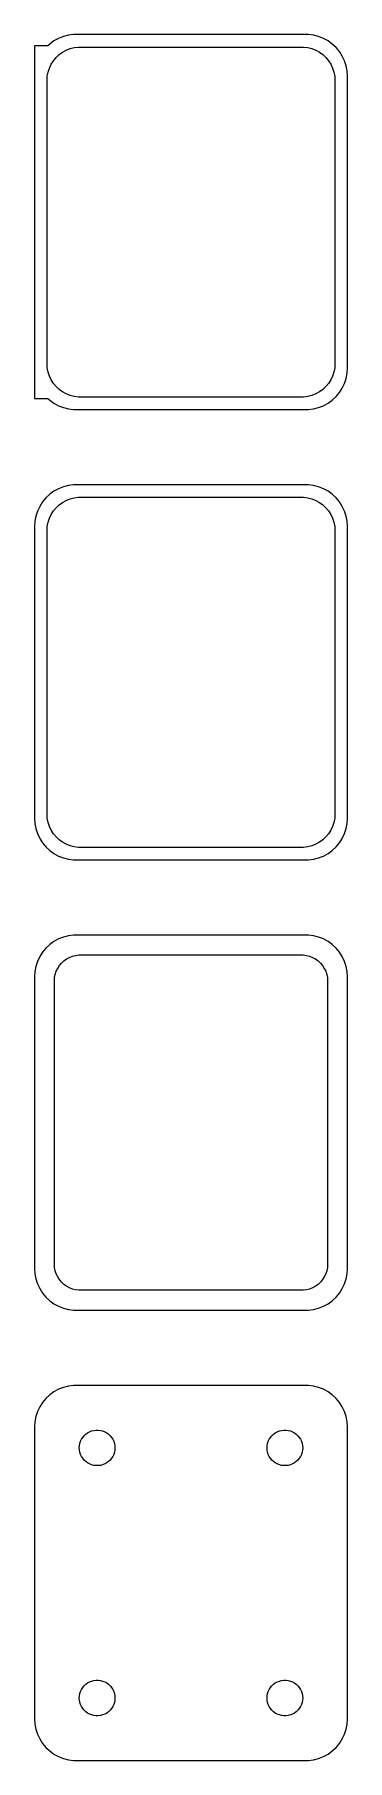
# Model space of a CAD drawing. Header units: metres. Extents: x -19 to 19, y 194 to 400.
import ezdxf

# ---------------------------------------------------------------- set-up
doc = ezdxf.new("R2010")
doc.units = ezdxf.units.M

msp = doc.modelspace()

# ---------------------------------------------------------------- linework, layer by layer
for p, q in [((-16.4291, 399.722), (-16.9371, 399.353)), ((-15.8789, 400.024), (-16.4291, 399.722)), ((-15.2951, 400.255), (-15.8789, 400.024)), ((-14.6869, 400.411), (-15.2951, 400.255)), ((-14.0639, 400.49), (-14.6869, 400.411)), ((14.0639, 400.49), (-14.0639, 400.49)), ((14.6869, 400.411), (14.0639, 400.49)), ((15.2951, 400.255), (14.6869, 400.411)), ((15.8789, 400.024), (15.2951, 400.255)), ((16.4291, 399.722), (15.8789, 400.024)), ((16.9371, 399.353), (16.4291, 399.722)), ((-17.15, 399.153), (-18.75, 399.153)), ((-18.75, 399.153), (-18.75, 356.847)), ((-16.9371, 399.353), (-17.15, 399.153)), ((-16.4861, 397.351), (-16.1659, 397.738)), ((-16.1659, 397.738), (-15.7997, 398.082)), ((-15.7997, 398.082), (-15.3933, 398.377)), ((-15.3933, 398.377), (-14.9531, 398.619)), ((-14.9531, 398.619), (-14.4861, 398.804)), ((-14.4861, 398.804), (-13.9995, 398.929)), ((-13.9995, 398.929), (-13.5012, 398.992)), ((-13.5012, 398.992), (13.5012, 398.992)), ((13.5012, 398.992), (13.9995, 398.929)), ((13.9995, 398.929), (14.4861, 398.804)), ((14.4861, 398.804), (14.9531, 398.619)), ((14.9531, 398.619), (15.3933, 398.377)), ((15.3933, 398.377), (15.7997, 398.082)), ((15.7997, 398.082), (16.1659, 397.738)), ((16.1659, 397.738), (16.4861, 397.351)), ((17.3948, 398.923), (16.9371, 399.353)), ((17.7951, 398.439), (17.3948, 398.923)), ((18.1315, 397.909), (17.7951, 398.439)), ((18.3989, 397.341), (18.1315, 397.909)), ((-17.25, 395), (-17.2184, 395.501)), ((-17.2184, 395.501), (-17.1243, 395.995)), ((-17.1243, 395.995), (-16.9691, 396.472)), ((-16.9691, 396.472), (-16.7552, 396.927)), ((-16.7552, 396.927), (-16.4861, 397.351)), ((16.4861, 397.351), (16.7552, 396.927)), ((16.7552, 396.927), (16.9691, 396.472)), ((16.9691, 396.472), (17.1243, 395.995)), ((17.1243, 395.995), (17.2184, 395.501)), ((17.2184, 395.501), (17.25, 395)), ((18.5929, 396.743), (18.3989, 397.341)), ((18.7106, 396.127), (18.5929, 396.743)), ((18.75, 395.5), (18.7106, 396.127)), ((18.75, 360.5), (18.75, 395.5)), ((-17.25, 361), (-17.25, 395)), ((17.25, 395), (17.25, 361)), ((-17.2184, 360.499), (-17.25, 361)), ((-17.1243, 360.005), (-17.2184, 360.499)), ((17.2184, 360.499), (17.1243, 360.005)), ((17.25, 361), (17.2184, 360.499)), ((18.7106, 359.873), (18.75, 360.5)), ((-16.9691, 359.528), (-17.1243, 360.005)), ((-16.7552, 359.073), (-16.9691, 359.528)), ((-16.4861, 358.649), (-16.7552, 359.073)), ((-16.1659, 358.262), (-16.4861, 358.649)), ((-15.7997, 357.918), (-16.1659, 358.262)), ((16.1659, 358.262), (15.7997, 357.918)), ((16.4861, 358.649), (16.1659, 358.262)), ((16.7552, 359.073), (16.4861, 358.649)), ((16.9691, 359.528), (16.7552, 359.073)), ((17.1243, 360.005), (16.9691, 359.528)), ((17.7951, 357.561), (18.1315, 358.091)), ((18.1315, 358.091), (18.3989, 358.659)), ((18.3989, 358.659), (18.5929, 359.257)), ((18.5929, 359.257), (18.7106, 359.873)), ((-18.75, 356.847), (-17.15, 356.847)), ((-17.15, 356.847), (-16.9371, 356.647)), ((-16.9371, 356.647), (-16.4291, 356.278)), ((-16.4291, 356.278), (-15.8789, 355.976)), ((-15.3933, 357.623), (-15.7997, 357.918)), ((-14.9531, 357.381), (-15.3933, 357.623)), ((-14.4861, 357.196), (-14.9531, 357.381)), ((-13.9995, 357.071), (-14.4861, 357.196)), ((-13.5012, 357.008), (-13.9995, 357.071)), ((13.5012, 357.008), (-13.5012, 357.008)), ((13.9995, 357.071), (13.5012, 357.008)), ((14.4861, 357.196), (13.9995, 357.071)), ((14.9531, 357.381), (14.4861, 357.196)), ((15.3933, 357.623), (14.9531, 357.381)), ((15.7997, 357.918), (15.3933, 357.623)), ((15.8789, 355.976), (16.4291, 356.278)), ((16.4291, 356.278), (16.9371, 356.647)), ((16.9371, 356.647), (17.3948, 357.077)), ((17.3948, 357.077), (17.7951, 357.561)), ((-15.8789, 355.976), (-15.2951, 355.745)), ((-15.2951, 355.745), (-14.6869, 355.589)), ((-14.6869, 355.589), (-14.0639, 355.51)), ((-14.0639, 355.51), (14.0639, 355.51)), ((14.0639, 355.51), (14.6869, 355.589)), ((14.6869, 355.589), (15.2951, 355.745)), ((15.2951, 355.745), (15.8789, 355.976)), ((-16.4291, 345.722), (-16.9371, 345.353)), ((-15.8789, 346.024), (-16.4291, 345.722)), ((-15.2951, 346.255), (-15.8789, 346.024)), ((-14.6869, 346.411), (-15.2951, 346.255)), ((-14.0639, 346.49), (-14.6869, 346.411)), ((14.0639, 346.49), (-14.0639, 346.49)), ((14.6869, 346.411), (14.0639, 346.49)), ((15.2951, 346.255), (14.6869, 346.411)), ((15.8789, 346.024), (15.2951, 346.255)), ((16.4291, 345.722), (15.8789, 346.024)), ((16.9371, 345.353), (16.4291, 345.722)), ((-18.1315, 343.909), (-18.3989, 343.341)), ((-17.7951, 344.439), (-18.1315, 343.909)), ((-17.3948, 344.923), (-17.7951, 344.439)), ((-16.9371, 345.353), (-17.3948, 344.923)), ((-16.4861, 343.351), (-16.1659, 343.738)), ((-16.1659, 343.738), (-15.7997, 344.082)), ((-15.7997, 344.082), (-15.3933, 344.377)), ((-15.3933, 344.377), (-14.9531, 344.619)), ((-14.9531, 344.619), (-14.4861, 344.804)), ((-14.4861, 344.804), (-13.9995, 344.929)), ((-13.9995, 344.929), (-13.5012, 344.992)), ((-13.5012, 344.992), (13.5012, 344.992)), ((13.5012, 344.992), (13.9995, 344.929)), ((13.9995, 344.929), (14.4861, 344.804)), ((14.4861, 344.804), (14.9531, 344.619)), ((14.9531, 344.619), (15.3933, 344.377)), ((15.3933, 344.377), (15.7997, 344.082)), ((15.7997, 344.082), (16.1659, 343.738)), ((16.1659, 343.738), (16.4861, 343.351)), ((17.3948, 344.923), (16.9371, 345.353)), ((17.7951, 344.439), (17.3948, 344.923)), ((18.1315, 343.909), (17.7951, 344.439)), ((18.3989, 343.341), (18.1315, 343.909)), ((-18.7106, 342.127), (-18.75, 341.5)), ((-18.5929, 342.743), (-18.7106, 342.127)), ((-18.3989, 343.341), (-18.5929, 342.743)), ((-17.2184, 341.501), (-17.1243, 341.995)), ((-17.1243, 341.995), (-16.9691, 342.472)), ((-16.9691, 342.472), (-16.7552, 342.927)), ((-16.7552, 342.927), (-16.4861, 343.351)), ((16.4861, 343.351), (16.7552, 342.927)), ((16.7552, 342.927), (16.9691, 342.472)), ((16.9691, 342.472), (17.1243, 341.995)), ((17.1243, 341.995), (17.2184, 341.501)), ((18.5929, 342.743), (18.3989, 343.341)), ((18.7106, 342.127), (18.5929, 342.743)), ((18.75, 341.5), (18.7106, 342.127)), ((-18.75, 341.5), (-18.75, 306.5)), ((-17.25, 341), (-17.2184, 341.501)), ((-17.25, 307), (-17.25, 341)), ((17.2184, 341.501), (17.25, 341)), ((17.25, 341), (17.25, 307)), ((18.75, 306.5), (18.75, 341.5)), ((-18.75, 306.5), (-18.7106, 305.873)), ((-17.2184, 306.499), (-17.25, 307)), ((-17.1243, 306.005), (-17.2184, 306.499)), ((17.2184, 306.499), (17.1243, 306.005)), ((17.25, 307), (17.2184, 306.499)), ((18.7106, 305.873), (18.75, 306.5)), ((-18.7106, 305.873), (-18.5929, 305.257)), ((-18.5929, 305.257), (-18.3989, 304.659)), ((-18.3989, 304.659), (-18.1315, 304.091)), ((-16.9691, 305.528), (-17.1243, 306.005)), ((-16.7552, 305.073), (-16.9691, 305.528)), ((-16.4861, 304.649), (-16.7552, 305.073)), ((-16.1659, 304.262), (-16.4861, 304.649)), ((-15.7997, 303.918), (-16.1659, 304.262)), ((16.1659, 304.262), (15.7997, 303.918)), ((16.4861, 304.649), (16.1659, 304.262)), ((16.7552, 305.073), (16.4861, 304.649)), ((16.9691, 305.528), (16.7552, 305.073)), ((17.1243, 306.005), (16.9691, 305.528)), ((18.1315, 304.091), (18.3989, 304.659)), ((18.3989, 304.659), (18.5929, 305.257)), ((18.5929, 305.257), (18.7106, 305.873)), ((-18.1315, 304.091), (-17.7951, 303.561)), ((-17.7951, 303.561), (-17.3948, 303.077)), ((-17.3948, 303.077), (-16.9371, 302.647)), ((-16.9371, 302.647), (-16.4291, 302.278)), ((-16.4291, 302.278), (-15.8789, 301.976)), ((-15.3933, 303.623), (-15.7997, 303.918)), ((-14.9531, 303.381), (-15.3933, 303.623)), ((-14.4861, 303.196), (-14.9531, 303.381)), ((-13.9995, 303.071), (-14.4861, 303.196)), ((-13.5012, 303.008), (-13.9995, 303.071)), ((13.5012, 303.008), (-13.5012, 303.008)), ((13.9995, 303.071), (13.5012, 303.008)), ((14.4861, 303.196), (13.9995, 303.071)), ((14.9531, 303.381), (14.4861, 303.196)), ((15.3933, 303.623), (14.9531, 303.381)), ((15.7997, 303.918), (15.3933, 303.623)), ((15.8789, 301.976), (16.4291, 302.278)), ((16.4291, 302.278), (16.9371, 302.647)), ((16.9371, 302.647), (17.3948, 303.077)), ((17.3948, 303.077), (17.7951, 303.561)), ((17.7951, 303.561), (18.1315, 304.091)), ((-15.8789, 301.976), (-15.2951, 301.745)), ((-15.2951, 301.745), (-14.6869, 301.589)), ((-14.6869, 301.589), (-14.0639, 301.51)), ((-14.0639, 301.51), (14.0639, 301.51)), ((14.0639, 301.51), (14.6869, 301.589)), ((14.6869, 301.589), (15.2951, 301.745)), ((15.2951, 301.745), (15.8789, 301.976)), ((-15.8789, 292.024), (-16.4291, 291.722)), ((-15.2951, 292.255), (-15.8789, 292.024)), ((-14.6869, 292.411), (-15.2951, 292.255)), ((-14.0639, 292.49), (-14.6869, 292.411)), ((14.0639, 292.49), (-14.0639, 292.49)), ((14.6869, 292.411), (14.0639, 292.49)), ((15.2951, 292.255), (14.6869, 292.411)), ((15.8789, 292.024), (15.2951, 292.255)), ((16.4291, 291.722), (15.8789, 292.024)), ((-18.1315, 289.909), (-18.3989, 289.341)), ((-17.7951, 290.439), (-18.1315, 289.909)), ((-17.3948, 290.923), (-17.7951, 290.439)), ((-16.9371, 291.353), (-17.3948, 290.923)), ((-16.4291, 291.722), (-16.9371, 291.353)), ((-14.918, 289.628), (-14.5754, 289.817)), ((-14.5754, 289.817), (-14.2119, 289.961)), ((-14.2119, 289.961), (-13.8333, 290.058)), ((-13.8333, 290.058), (-13.4454, 290.107)), ((-13.4454, 290.107), (13.4454, 290.107)), ((13.4454, 290.107), (13.8333, 290.058)), ((13.8333, 290.058), (14.2119, 289.961)), ((14.2119, 289.961), (14.5754, 289.817)), ((14.5754, 289.817), (14.918, 289.628)), ((16.9371, 291.353), (16.4291, 291.722)), ((17.3948, 290.923), (16.9371, 291.353)), ((17.7951, 290.439), (17.3948, 290.923)), ((18.1315, 289.909), (17.7951, 290.439)), ((18.3989, 289.341), (18.1315, 289.909)), ((-18.7106, 288.127), (-18.75, 287.5)), ((-18.5929, 288.743), (-18.7106, 288.127)), ((-18.3989, 289.341), (-18.5929, 288.743)), ((-16.3384, 287.39), (-16.2651, 287.774)), ((-16.2651, 287.774), (-16.1443, 288.146)), ((-16.1443, 288.146), (-15.9779, 288.5)), ((-15.9779, 288.5), (-15.7684, 288.83)), ((-15.7684, 288.83), (-15.5192, 289.131)), ((-15.5192, 289.131), (-15.2342, 289.399)), ((-15.2342, 289.399), (-14.918, 289.628)), ((14.918, 289.628), (15.2342, 289.399)), ((15.2342, 289.399), (15.5192, 289.131)), ((15.5192, 289.131), (15.7684, 288.83)), ((15.7684, 288.83), (15.9779, 288.5)), ((15.9779, 288.5), (16.1443, 288.146)), ((16.1443, 288.146), (16.2651, 287.774)), ((16.2651, 287.774), (16.3384, 287.39)), ((18.5929, 288.743), (18.3989, 289.341)), ((18.7106, 288.127), (18.5929, 288.743)), ((18.75, 287.5), (18.7106, 288.127)), ((-18.75, 287.5), (-18.75, 252.5)), ((-16.3629, 287), (-16.3384, 287.39)), ((-16.3629, 253), (-16.3629, 287)), ((16.3384, 287.39), (16.3629, 287)), ((16.3629, 287), (16.3629, 253)), ((18.75, 252.5), (18.75, 287.5)), ((-16.3384, 252.61), (-16.3629, 253)), ((-16.2651, 252.226), (-16.3384, 252.61)), ((16.3384, 252.61), (16.2651, 252.226)), ((16.3629, 253), (16.3384, 252.61)), ((-18.75, 252.5), (-18.7106, 251.873)), ((-18.7106, 251.873), (-18.5929, 251.257)), ((-18.5929, 251.257), (-18.3989, 250.659)), ((-18.3989, 250.659), (-18.1315, 250.091)), ((-16.1443, 251.854), (-16.2651, 252.226)), ((-15.9779, 251.5), (-16.1443, 251.854)), ((-15.7684, 251.17), (-15.9779, 251.5)), ((-15.5192, 250.869), (-15.7684, 251.17)), ((-15.2342, 250.601), (-15.5192, 250.869)), ((-14.918, 250.372), (-15.2342, 250.601)), ((15.2342, 250.601), (14.918, 250.372)), ((15.5192, 250.869), (15.2342, 250.601)), ((15.7684, 251.17), (15.5192, 250.869)), ((15.9779, 251.5), (15.7684, 251.17)), ((16.1443, 251.854), (15.9779, 251.5)), ((16.2651, 252.226), (16.1443, 251.854)), ((18.1315, 250.091), (18.3989, 250.659)), ((18.3989, 250.659), (18.5929, 251.257)), ((18.5929, 251.257), (18.7106, 251.873)), ((18.7106, 251.873), (18.75, 252.5)), ((-18.1315, 250.091), (-17.7951, 249.561)), ((-17.7951, 249.561), (-17.3948, 249.077)), ((-17.3948, 249.077), (-16.9371, 248.647)), ((-16.9371, 248.647), (-16.4291, 248.278)), ((-14.5754, 250.183), (-14.918, 250.372)), ((-14.2119, 250.039), (-14.5754, 250.183)), ((-13.8333, 249.942), (-14.2119, 250.039)), ((-13.4454, 249.893), (-13.8333, 249.942)), ((13.4454, 249.893), (-13.4454, 249.893)), ((13.8333, 249.942), (13.4454, 249.893)), ((14.2119, 250.039), (13.8333, 249.942)), ((14.5754, 250.183), (14.2119, 250.039)), ((14.918, 250.372), (14.5754, 250.183)), ((16.4291, 248.278), (16.9371, 248.647)), ((16.9371, 248.647), (17.3948, 249.077)), ((17.3948, 249.077), (17.7951, 249.561)), ((17.7951, 249.561), (18.1315, 250.091)), ((-16.4291, 248.278), (-15.8789, 247.976)), ((-15.8789, 247.976), (-15.2951, 247.745)), ((-15.2951, 247.745), (-14.6869, 247.589)), ((-14.6869, 247.589), (-14.0639, 247.51)), ((-14.0639, 247.51), (14.0639, 247.51)), ((14.0639, 247.51), (14.6869, 247.589)), ((14.6869, 247.589), (15.2951, 247.745)), ((15.2951, 247.745), (15.8789, 247.976)), ((15.8789, 247.976), (16.4291, 248.278)), ((-15.2951, 238.255), (-15.8789, 238.024)), ((-14.6869, 238.411), (-15.2951, 238.255)), ((-14.0639, 238.49), (-14.6869, 238.411)), ((14.0639, 238.49), (-14.0639, 238.49)), ((14.6869, 238.411), (14.0639, 238.49)), ((15.2951, 238.255), (14.6869, 238.411)), ((15.8789, 238.024), (15.2951, 238.255)), ((-17.7951, 236.439), (-18.1315, 235.909)), ((-17.3948, 236.923), (-17.7951, 236.439)), ((-16.9371, 237.353), (-17.3948, 236.923)), ((-16.4291, 237.722), (-16.9371, 237.353)), ((-15.8789, 238.024), (-16.4291, 237.722)), ((16.4291, 237.722), (15.8789, 238.024)), ((16.9371, 237.353), (16.4291, 237.722)), ((17.3948, 236.923), (16.9371, 237.353)), ((17.7951, 236.439), (17.3948, 236.923)), ((18.1315, 235.909), (17.7951, 236.439)), ((-18.7106, 234.127), (-18.75, 233.5)), ((-18.5929, 234.743), (-18.7106, 234.127)), ((-18.3989, 235.341), (-18.5929, 234.743)), ((-18.1315, 235.909), (-18.3989, 235.341)), ((18.3989, 235.341), (18.1315, 235.909)), ((18.5929, 234.743), (18.3989, 235.341)), ((18.7106, 234.127), (18.5929, 234.743)), ((18.75, 233.5), (18.7106, 234.127)), ((-18.75, 233.5), (-18.75, 198.5)), ((-13.2353, 231.786), (-13.1212, 232.029)), ((-13.1212, 232.029), (-12.9775, 232.255)), ((-12.9775, 232.255), (-12.8065, 232.462)), ((-12.8065, 232.462), (-12.6111, 232.645)), ((-12.6111, 232.645), (-12.3941, 232.803)), ((-12.3941, 232.803), (-12.1591, 232.932)), ((-12.1591, 232.932), (-11.9098, 233.031)), ((-11.9098, 233.031), (-11.6501, 233.097)), ((-11.6501, 233.097), (-11.3841, 233.131)), ((-11.3841, 233.131), (-11.1159, 233.131)), ((-11.1159, 233.131), (-10.8499, 233.097)), ((-10.8499, 233.097), (-10.5901, 233.031)), ((-10.5901, 233.031), (-10.3408, 232.932)), ((-10.3408, 232.932), (-10.1059, 232.803)), ((-10.1059, 232.803), (-9.8889, 232.645)), ((-9.8889, 232.645), (-9.69344, 232.462)), ((-9.69344, 232.462), (-9.52251, 232.255)), ((-9.52251, 232.255), (-9.37881, 232.029)), ((-9.37881, 232.029), (-9.26465, 231.786)), ((9.26465, 231.786), (9.37881, 232.029)), ((9.37881, 232.029), (9.52251, 232.255)), ((9.52251, 232.255), (9.69344, 232.462)), ((9.69344, 232.462), (9.8889, 232.645)), ((9.8889, 232.645), (10.1059, 232.803)), ((10.1059, 232.803), (10.3408, 232.932)), ((10.3408, 232.932), (10.5901, 233.031)), ((10.5901, 233.031), (10.8499, 233.097)), ((10.8499, 233.097), (11.1159, 233.131)), ((11.1159, 233.131), (11.3841, 233.131)), ((11.3841, 233.131), (11.6501, 233.097)), ((11.6501, 233.097), (11.9098, 233.031)), ((11.9098, 233.031), (12.1591, 232.932)), ((12.1591, 232.932), (12.3941, 232.803)), ((12.3941, 232.803), (12.6111, 232.645)), ((12.6111, 232.645), (12.8065, 232.462)), ((12.8065, 232.462), (12.9775, 232.255)), ((12.9775, 232.255), (13.1212, 232.029)), ((13.1212, 232.029), (13.2353, 231.786)), ((18.75, 198.5), (18.75, 233.5)), ((-13.3853, 231), (-13.3685, 231.268)), ((-13.3685, 230.732), (-13.3853, 231)), ((-13.3685, 231.268), (-13.3182, 231.531)), ((-13.3182, 230.469), (-13.3685, 230.732)), ((-13.3182, 231.531), (-13.2353, 231.786)), ((-13.2353, 230.214), (-13.3182, 230.469)), ((-13.1212, 229.971), (-13.2353, 230.214)), ((-12.9775, 229.745), (-13.1212, 229.971)), ((-9.37881, 229.971), (-9.52251, 229.745)), ((-9.26465, 230.214), (-9.37881, 229.971)), ((-9.26465, 231.786), (-9.18178, 231.531)), ((-9.18178, 230.469), (-9.26465, 230.214)), ((-9.18178, 231.531), (-9.13153, 231.268)), ((-9.13153, 230.732), (-9.18178, 230.469)), ((-9.13153, 231.268), (-9.1147, 231)), ((-9.1147, 231), (-9.13153, 230.732)), ((9.1147, 231), (9.13153, 231.268)), ((9.13153, 230.732), (9.1147, 231)), ((9.13153, 231.268), (9.18178, 231.531)), ((9.18178, 230.469), (9.13153, 230.732)), ((9.18178, 231.531), (9.26465, 231.786)), ((9.26465, 230.214), (9.18178, 230.469)), ((9.37881, 229.971), (9.26465, 230.214)), ((9.52251, 229.745), (9.37881, 229.971)), ((13.1212, 229.971), (12.9775, 229.745)), ((13.2353, 230.214), (13.1212, 229.971)), ((13.2353, 231.786), (13.3182, 231.531)), ((13.3182, 230.469), (13.2353, 230.214)), ((13.3182, 231.531), (13.3685, 231.268)), ((13.3685, 230.732), (13.3182, 230.469)), ((13.3685, 231.268), (13.3853, 231)), ((13.3853, 231), (13.3685, 230.732)), ((-12.8065, 229.538), (-12.9775, 229.745)), ((-12.6111, 229.355), (-12.8065, 229.538)), ((-12.3941, 229.197), (-12.6111, 229.355)), ((-12.1591, 229.068), (-12.3941, 229.197)), ((-11.9098, 228.969), (-12.1591, 229.068)), ((-11.6501, 228.903), (-11.9098, 228.969)), ((-11.3841, 228.869), (-11.6501, 228.903)), ((-11.1159, 228.869), (-11.3841, 228.869)), ((-10.8499, 228.903), (-11.1159, 228.869)), ((-10.5901, 228.969), (-10.8499, 228.903)), ((-10.3408, 229.068), (-10.5901, 228.969)), ((-10.1059, 229.197), (-10.3408, 229.068)), ((-9.8889, 229.355), (-10.1059, 229.197)), ((-9.69344, 229.538), (-9.8889, 229.355)), ((-9.52251, 229.745), (-9.69344, 229.538)), ((9.69344, 229.538), (9.52251, 229.745)), ((9.8889, 229.355), (9.69344, 229.538)), ((10.1059, 229.197), (9.8889, 229.355)), ((10.3408, 229.068), (10.1059, 229.197)), ((10.5901, 228.969), (10.3408, 229.068)), ((10.8499, 228.903), (10.5901, 228.969)), ((11.1159, 228.869), (10.8499, 228.903)), ((11.3841, 228.869), (11.1159, 228.869)), ((11.6501, 228.903), (11.3841, 228.869)), ((11.9098, 228.969), (11.6501, 228.903)), ((12.1591, 229.068), (11.9098, 228.969)), ((12.3941, 229.197), (12.1591, 229.068)), ((12.6111, 229.355), (12.3941, 229.197)), ((12.8065, 229.538), (12.6111, 229.355)), ((12.9775, 229.745), (12.8065, 229.538)), ((-12.3941, 202.803), (-12.1591, 202.932)), ((-12.1591, 202.932), (-11.9098, 203.031)), ((-11.9098, 203.031), (-11.6501, 203.097)), ((-11.6501, 203.097), (-11.3841, 203.131)), ((-11.3841, 203.131), (-11.1159, 203.131)), ((-11.1159, 203.131), (-10.8499, 203.097)), ((-10.8499, 203.097), (-10.5901, 203.031)), ((-10.5901, 203.031), (-10.3408, 202.932)), ((-10.3408, 202.932), (-10.1059, 202.803)), ((10.1059, 202.803), (10.3408, 202.932)), ((10.3408, 202.932), (10.5901, 203.031)), ((10.5901, 203.031), (10.8499, 203.097)), ((10.8499, 203.097), (11.1159, 203.131)), ((11.1159, 203.131), (11.3841, 203.131)), ((11.3841, 203.131), (11.6501, 203.097)), ((11.6501, 203.097), (11.9098, 203.031)), ((11.9098, 203.031), (12.1591, 202.932)), ((12.1591, 202.932), (12.3941, 202.803)), ((-13.3853, 201), (-13.3685, 201.268)), ((-13.3685, 200.732), (-13.3853, 201)), ((-13.3685, 201.268), (-13.3182, 201.531)), ((-13.3182, 201.531), (-13.2353, 201.786)), ((-13.2353, 201.786), (-13.1212, 202.029)), ((-13.1212, 202.029), (-12.9775, 202.255)), ((-12.9775, 202.255), (-12.8065, 202.462)), ((-12.8065, 202.462), (-12.6111, 202.645)), ((-12.6111, 202.645), (-12.3941, 202.803)), ((-10.1059, 202.803), (-9.8889, 202.645)), ((-9.8889, 202.645), (-9.69344, 202.462)), ((-9.69344, 202.462), (-9.52251, 202.255)), ((-9.52251, 202.255), (-9.37881, 202.029)), ((-9.37881, 202.029), (-9.26465, 201.786)), ((-9.26465, 201.786), (-9.18178, 201.531)), ((-9.18178, 201.531), (-9.13153, 201.268)), ((-9.13153, 201.268), (-9.1147, 201)), ((-9.1147, 201), (-9.13153, 200.732)), ((9.1147, 201), (9.13153, 201.268)), ((9.13153, 200.732), (9.1147, 201)), ((9.13153, 201.268), (9.18178, 201.531)), ((9.18178, 201.531), (9.26465, 201.786)), ((9.26465, 201.786), (9.37881, 202.029)), ((9.37881, 202.029), (9.52251, 202.255)), ((9.52251, 202.255), (9.69344, 202.462)), ((9.69344, 202.462), (9.8889, 202.645)), ((9.8889, 202.645), (10.1059, 202.803)), ((12.3941, 202.803), (12.6111, 202.645)), ((12.6111, 202.645), (12.8065, 202.462)), ((12.8065, 202.462), (12.9775, 202.255)), ((12.9775, 202.255), (13.1212, 202.029)), ((13.1212, 202.029), (13.2353, 201.786)), ((13.2353, 201.786), (13.3182, 201.531)), ((13.3182, 201.531), (13.3685, 201.268)), ((13.3685, 201.268), (13.3853, 201)), ((13.3853, 201), (13.3685, 200.732)), ((-13.3182, 200.469), (-13.3685, 200.732)), ((-13.2353, 200.214), (-13.3182, 200.469)), ((-13.1212, 199.971), (-13.2353, 200.214)), ((-12.9775, 199.745), (-13.1212, 199.971)), ((-12.8065, 199.538), (-12.9775, 199.745)), ((-12.6111, 199.355), (-12.8065, 199.538)), ((-12.3941, 199.197), (-12.6111, 199.355)), ((-12.1591, 199.068), (-12.3941, 199.197)), ((-11.9098, 198.969), (-12.1591, 199.068)), ((-11.6501, 198.903), (-11.9098, 198.969)), ((-11.3841, 198.869), (-11.6501, 198.903)), ((-11.1159, 198.869), (-11.3841, 198.869)), ((-10.8499, 198.903), (-11.1159, 198.869)), ((-10.5901, 198.969), (-10.8499, 198.903)), ((-10.3408, 199.068), (-10.5901, 198.969)), ((-10.1059, 199.197), (-10.3408, 199.068)), ((-9.8889, 199.355), (-10.1059, 199.197)), ((-9.69344, 199.538), (-9.8889, 199.355)), ((-9.52251, 199.745), (-9.69344, 199.538)), ((-9.37881, 199.971), (-9.52251, 199.745)), ((-9.26465, 200.214), (-9.37881, 199.971)), ((-9.18178, 200.469), (-9.26465, 200.214)), ((-9.13153, 200.732), (-9.18178, 200.469)), ((9.18178, 200.469), (9.13153, 200.732)), ((9.26465, 200.214), (9.18178, 200.469)), ((9.37881, 199.971), (9.26465, 200.214)), ((9.52251, 199.745), (9.37881, 199.971)), ((9.69344, 199.538), (9.52251, 199.745)), ((9.8889, 199.355), (9.69344, 199.538)), ((10.1059, 199.197), (9.8889, 199.355)), ((10.3408, 199.068), (10.1059, 199.197)), ((10.5901, 198.969), (10.3408, 199.068)), ((10.8499, 198.903), (10.5901, 198.969)), ((11.1159, 198.869), (10.8499, 198.903)), ((11.3841, 198.869), (11.1159, 198.869)), ((11.6501, 198.903), (11.3841, 198.869)), ((11.9098, 198.969), (11.6501, 198.903)), ((12.1591, 199.068), (11.9098, 198.969)), ((12.3941, 199.197), (12.1591, 199.068)), ((12.6111, 199.355), (12.3941, 199.197)), ((12.8065, 199.538), (12.6111, 199.355)), ((12.9775, 199.745), (12.8065, 199.538)), ((13.1212, 199.971), (12.9775, 199.745)), ((13.2353, 200.214), (13.1212, 199.971)), ((13.3182, 200.469), (13.2353, 200.214)), ((13.3685, 200.732), (13.3182, 200.469)), ((-18.75, 198.5), (-18.7106, 197.873)), ((-18.7106, 197.873), (-18.5929, 197.257)), ((-18.5929, 197.257), (-18.3989, 196.659)), ((-18.3989, 196.659), (-18.1315, 196.091)), ((18.1315, 196.091), (18.3989, 196.659)), ((18.3989, 196.659), (18.5929, 197.257)), ((18.5929, 197.257), (18.7106, 197.873)), ((18.7106, 197.873), (18.75, 198.5)), ((-18.1315, 196.091), (-17.7951, 195.561)), ((-17.7951, 195.561), (-17.3948, 195.077)), ((-17.3948, 195.077), (-16.9371, 194.647)), ((-16.9371, 194.647), (-16.4291, 194.278)), ((16.4291, 194.278), (16.9371, 194.647)), ((16.9371, 194.647), (17.3948, 195.077)), ((17.3948, 195.077), (17.7951, 195.561)), ((17.7951, 195.561), (18.1315, 196.091)), ((-16.4291, 194.278), (-15.8789, 193.976)), ((-15.8789, 193.976), (-15.2951, 193.745)), ((-15.2951, 193.745), (-14.6869, 193.589)), ((-14.6869, 193.589), (-14.0639, 193.51)), ((-14.0639, 193.51), (14.0639, 193.51)), ((14.0639, 193.51), (14.6869, 193.589)), ((14.6869, 193.589), (15.2951, 193.745)), ((15.2951, 193.745), (15.8789, 193.976)), ((15.8789, 193.976), (16.4291, 194.278))]:
    msp.add_line(p, q)

doc.saveas('drawing.dxf')
